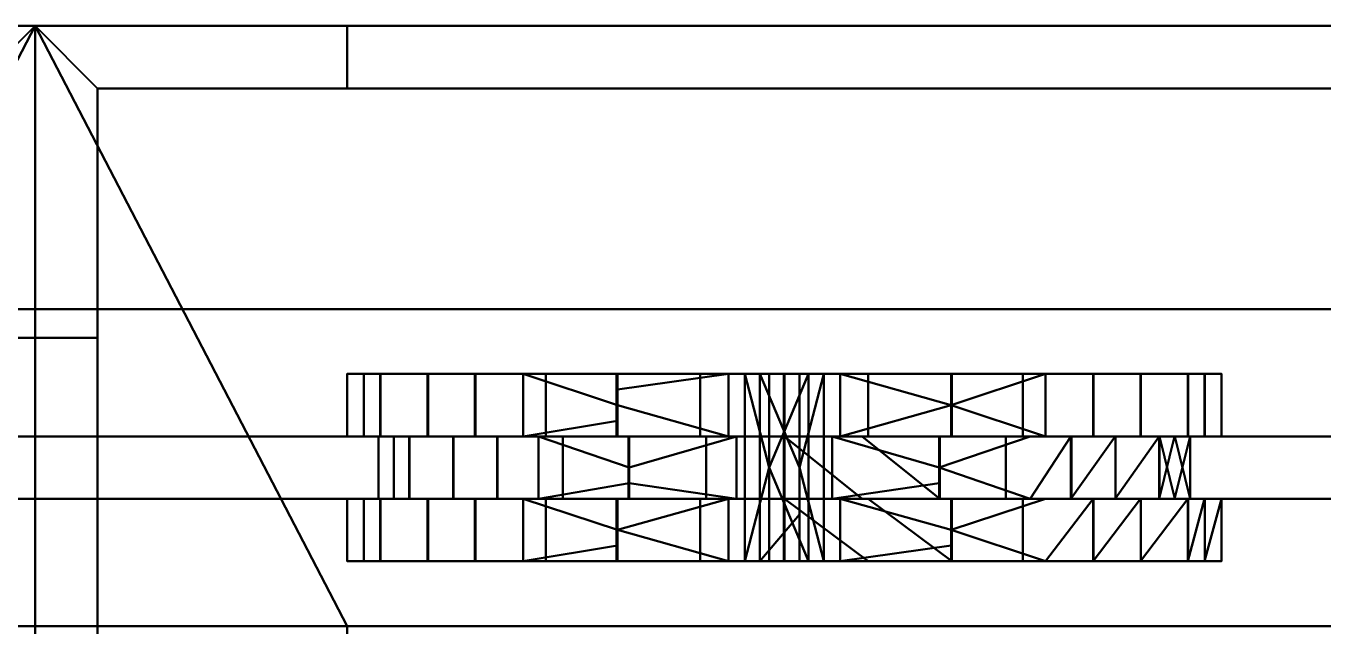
# Model space of a CAD drawing. Header units: millimetres. Extents: x -3275 to 3275, y -1040 to 450.
# Drawn here: x 1123.5 to 1331.3, y 353.8 to 450 of the extents above; entities that cross this region are included whole.
import ezdxf

# ---------------------------------------------------------------- set-up
doc = ezdxf.new("R2010")
doc.units = ezdxf.units.MM
doc.layers.add('I-FURN-PNLS', color=7, linetype='Continuous', lineweight=40)

msp = doc.modelspace()

# ---------------------------------------------------------------- meshes
at = {"layer": 'I-FURN-PNLS', "color": 7, "true_color": 0xf5f5f3}
mesh = msp.add_polyface(dxfattribs=at)
corners = [(1125, 450, 150), (325, 450, 150), (325, -435, 150), (1125, -435, 150), (1075, -365.36, 150), (375, -365.36, 150), (375, 353.84, 150), (1075, 353.84, 150)]
mesh.append_faces([[corners[k] for k in face] for face in [(3, 4, 5, 2), (6, 1, 2, 5)]], dxfattribs={"vtx0": -1, "vtx2": -1, "color": 7})
mesh.append_faces([[corners[k] for k in face] for face in [(3, 0, 7, 4), (6, 7, 0, 1)]], dxfattribs={"vtx1": -1, "vtx3": -1, "color": 7})
mesh = msp.add_polyface(dxfattribs=at)
corners = [(1125, 450), (1125, -435), (325, -435), (325, 450), (1075, -365.36), (1075, 353.84), (375, 353.84), (375, -365.36)]
mesh.append_faces([[corners[k] for k in face] for face in [(2, 7, 4, 1), (5, 0, 1, 4)]], dxfattribs={"vtx0": -1, "vtx2": -1, "color": 7})
mesh.append_faces([[corners[k] for k in face] for face in [(2, 3, 6, 7), (5, 6, 3, 0)]], dxfattribs={"vtx1": -1, "vtx3": -1, "color": 7})
mesh = msp.add_polyface(dxfattribs=at)
corners = [(325, 450, 150), (1125, 450, 150), (1125, 450), (325, 450)]
mesh.append_faces([[corners[k] for k in face] for face in [(0, 1, 2, 3)]], dxfattribs={"color": 7})
mesh = msp.add_polyface(dxfattribs=at)
corners = [(1075, 450, 2175), (1075, 440, 2175), (1115, 440, 2175), (1115, 400, 2175), (1125, 400, 2175), (1125, 450, 2175), (1075, -435, 2175), (1125, -435, 2175), (1125, -385, 2175), (1115, -385, 2175), (1115, -425, 2175), (1075, -425, 2175), (375, 450, 2175), (325, 450, 2175), (325, 400, 2175), (335, 400, 2175), (335, 440, 2175), (375, 440, 2175), (375, -435, 2175), (375, -425, 2175), (335, -425, 2175), (335, -385, 2175), (325, -385, 2175), (325, -435, 2175)]
mesh.append_faces([[corners[k] for k in face] for face in [(2, 5, 0, 1), (16, 13, 14, 15), (20, 23, 18, 19)]], dxfattribs={"vtx0": -1, "color": 7})
mesh.append_faces([[corners[k] for k in face] for face in [(4, 5, 2, 3), (6, 7, 10, 11), (12, 13, 16, 17)]], dxfattribs={"vtx1": -1, "color": 7})
mesh.append_faces([[corners[k] for k in face] for face in [(8, 9, 10, 7)]], dxfattribs={"vtx2": -1, "color": 7})
mesh.append_faces([[corners[k] for k in face] for face in [(20, 21, 22, 23)]], dxfattribs={"vtx3": -1, "color": 7})
mesh = msp.add_polyface(dxfattribs=at)
corners = [(1075, 450, 150), (1125, 450, 150), (1125, 400, 150), (1115, 400, 150), (1115, 440, 150), (1075, 440, 150), (1075, -435, 150), (1075, -425, 150), (1115, -425, 150), (1115, -385, 150), (1125, -385, 150), (1125, -435, 150), (375, 450, 150), (375, 440, 150), (335, 440, 150), (335, 400, 150), (325, 400, 150), (325, 450, 150), (375, -435, 150), (325, -435, 150), (325, -385, 150), (335, -385, 150), (335, -425, 150), (375, -425, 150)]
mesh.append_faces([[corners[k] for k in face] for face in [(8, 11, 6, 7), (14, 17, 12, 13), (22, 19, 20, 21)]], dxfattribs={"vtx0": -1, "color": 7})
mesh.append_faces([[corners[k] for k in face] for face in [(0, 1, 4, 5), (10, 11, 8, 9), (18, 19, 22, 23)]], dxfattribs={"vtx1": -1, "color": 7})
mesh.append_faces([[corners[k] for k in face] for face in [(2, 3, 4, 1)]], dxfattribs={"vtx2": -1, "color": 7})
mesh.append_faces([[corners[k] for k in face] for face in [(14, 15, 16, 17)]], dxfattribs={"vtx3": -1, "color": 7})
mesh = msp.add_polyface(dxfattribs=at)
corners = [(325, 450, 2200), (325, -435, 2200), (1125, -435, 2200), (1125, 450, 2200)]
mesh.append_faces([[corners[k] for k in face] for face in [(3, 0, 1, 2)]], dxfattribs={"color": 7})
mesh = msp.add_polyface(dxfattribs=at)
corners = [(325, 450, 2175), (1125, 450, 2175), (1125, -435, 2175), (325, -435, 2175)]
mesh.append_faces([[corners[k] for k in face] for face in [(2, 3, 0, 1)]], dxfattribs={"color": 7})
mesh = msp.add_polyface(dxfattribs=at)
corners = [(325, 450, 2200), (1125, 450, 2200), (1125, 450, 2175), (325, 450, 2175)]
mesh.append_faces([[corners[k] for k in face] for face in [(0, 1, 2, 3)]], dxfattribs={"color": 7})
mesh = msp.add_polyface(dxfattribs=at)
corners = [(1075, 450, 2175), (1125, 450, 2175), (1125, 450, 150), (1075, 450, 150)]
mesh.append_faces([[corners[k] for k in face] for face in [(0, 1, 2, 3)]], dxfattribs={"color": 7})
mesh = msp.add_polyface(dxfattribs=at)
corners = [(1125, 450, 150), (1125, -435, 150), (1125, -435), (1125, 450)]
mesh.append_faces([[corners[k] for k in face] for face in [(0, 1, 2, 3)]], dxfattribs={"color": 7})
mesh = msp.add_polyface(dxfattribs=at)
corners = [(1125, 450, 2175), (1125, 400, 2175), (1125, 400, 150), (1125, 450, 150)]
mesh.append_faces([[corners[k] for k in face] for face in [(0, 1, 2, 3)]], dxfattribs={"color": 7})
mesh = msp.add_polyface(dxfattribs=at)
corners = [(1125, 450, 2200), (1125, -435, 2200), (1125, -435, 2175), (1125, 450, 2175)]
mesh.append_faces([[corners[k] for k in face] for face in [(0, 1, 2, 3)]], dxfattribs={"color": 7})
mesh = msp.add_polyface(dxfattribs=at)
corners = [(1925, 450, 150), (1125, 450, 150), (1125, -435, 150), (1925, -435, 150), (1875, -365.36, 150), (1175, -365.36, 150), (1175, 353.84, 150), (1875, 353.84, 150)]
mesh.append_faces([[corners[k] for k in face] for face in [(3, 4, 5, 2), (6, 1, 2, 5)]], dxfattribs={"vtx0": -1, "vtx2": -1, "color": 7})
mesh.append_faces([[corners[k] for k in face] for face in [(3, 0, 7, 4), (6, 7, 0, 1)]], dxfattribs={"vtx1": -1, "vtx3": -1, "color": 7})
mesh = msp.add_polyface(dxfattribs=at)
corners = [(1925, 450), (1925, -435), (1125, -435), (1125, 450), (1875, -365.36), (1875, 353.84), (1175, 353.84), (1175, -365.36)]
mesh.append_faces([[corners[k] for k in face] for face in [(2, 7, 4, 1), (5, 0, 1, 4)]], dxfattribs={"vtx0": -1, "vtx2": -1, "color": 7})
mesh.append_faces([[corners[k] for k in face] for face in [(2, 3, 6, 7), (5, 6, 3, 0)]], dxfattribs={"vtx1": -1, "vtx3": -1, "color": 7})
mesh = msp.add_polyface(dxfattribs=at)
corners = [(1125, 450, 150), (1925, 450, 150), (1925, 450), (1125, 450)]
mesh.append_faces([[corners[k] for k in face] for face in [(0, 1, 2, 3)]], dxfattribs={"color": 7})
mesh = msp.add_polyface(dxfattribs=at)
corners = [(1125, -435, 150), (1125, 450, 150), (1125, 450), (1125, -435)]
mesh.append_faces([[corners[k] for k in face] for face in [(0, 1, 2, 3)]], dxfattribs={"color": 7})
mesh = msp.add_polyface(dxfattribs=at)
corners = [(1875, 450, 2175), (1875, 440, 2175), (1915, 440, 2175), (1915, 400, 2175), (1925, 400, 2175), (1925, 450, 2175), (1875, -435, 2175), (1925, -435, 2175), (1925, -385, 2175), (1915, -385, 2175), (1915, -425, 2175), (1875, -425, 2175), (1175, 450, 2175), (1125, 450, 2175), (1125, 400, 2175), (1135, 400, 2175), (1135, 440, 2175), (1175, 440, 2175), (1175, -435, 2175), (1175, -425, 2175), (1135, -425, 2175), (1135, -385, 2175), (1125, -385, 2175), (1125, -435, 2175)]
mesh.append_faces([[corners[k] for k in face] for face in [(2, 5, 0, 1), (16, 13, 14, 15), (20, 23, 18, 19)]], dxfattribs={"vtx0": -1, "color": 7})
mesh.append_faces([[corners[k] for k in face] for face in [(4, 5, 2, 3), (6, 7, 10, 11), (12, 13, 16, 17)]], dxfattribs={"vtx1": -1, "color": 7})
mesh.append_faces([[corners[k] for k in face] for face in [(8, 9, 10, 7)]], dxfattribs={"vtx2": -1, "color": 7})
mesh.append_faces([[corners[k] for k in face] for face in [(20, 21, 22, 23)]], dxfattribs={"vtx3": -1, "color": 7})
mesh = msp.add_polyface(dxfattribs=at)
corners = [(1875, 450, 150), (1925, 450, 150), (1925, 400, 150), (1915, 400, 150), (1915, 440, 150), (1875, 440, 150), (1875, -435, 150), (1875, -425, 150), (1915, -425, 150), (1915, -385, 150), (1925, -385, 150), (1925, -435, 150), (1175, 450, 150), (1175, 440, 150), (1135, 440, 150), (1135, 400, 150), (1125, 400, 150), (1125, 450, 150), (1175, -435, 150), (1125, -435, 150), (1125, -385, 150), (1135, -385, 150), (1135, -425, 150), (1175, -425, 150)]
mesh.append_faces([[corners[k] for k in face] for face in [(8, 11, 6, 7), (14, 17, 12, 13), (22, 19, 20, 21)]], dxfattribs={"vtx0": -1, "color": 7})
mesh.append_faces([[corners[k] for k in face] for face in [(0, 1, 4, 5), (10, 11, 8, 9), (18, 19, 22, 23)]], dxfattribs={"vtx1": -1, "color": 7})
mesh.append_faces([[corners[k] for k in face] for face in [(2, 3, 4, 1)]], dxfattribs={"vtx2": -1, "color": 7})
mesh.append_faces([[corners[k] for k in face] for face in [(14, 15, 16, 17)]], dxfattribs={"vtx3": -1, "color": 7})
mesh = msp.add_polyface(dxfattribs=at)
corners = [(1125, 450, 2175), (1175, 450, 2175), (1175, 450, 150), (1125, 450, 150)]
mesh.append_faces([[corners[k] for k in face] for face in [(0, 1, 2, 3)]], dxfattribs={"color": 7})
mesh = msp.add_polyface(dxfattribs=at)
corners = [(1125, 400, 2175), (1125, 450, 2175), (1125, 450, 150), (1125, 400, 150)]
mesh.append_faces([[corners[k] for k in face] for face in [(0, 1, 2, 3)]], dxfattribs={"color": 7})
mesh = msp.add_polyface(dxfattribs=at)
corners = [(1125, 450, 2200), (1125, -435, 2200), (1925, -435, 2200), (1925, 450, 2200)]
mesh.append_faces([[corners[k] for k in face] for face in [(3, 0, 1, 2)]], dxfattribs={"color": 7})
mesh = msp.add_polyface(dxfattribs=at)
corners = [(1125, 450, 2175), (1925, 450, 2175), (1925, -435, 2175), (1125, -435, 2175)]
mesh.append_faces([[corners[k] for k in face] for face in [(2, 3, 0, 1)]], dxfattribs={"color": 7})
mesh = msp.add_polyface(dxfattribs=at)
corners = [(1125, -435, 2200), (1125, 450, 2200), (1125, 450, 2175), (1125, -435, 2175)]
mesh.append_faces([[corners[k] for k in face] for face in [(0, 1, 2, 3)]], dxfattribs={"color": 7})
mesh = msp.add_polyface(dxfattribs=at)
corners = [(1125, 450, 2200), (1925, 450, 2200), (1925, 450, 2175), (1125, 450, 2175)]
mesh.append_faces([[corners[k] for k in face] for face in [(0, 1, 2, 3)]], dxfattribs={"color": 7})
mesh = msp.add_polyface(dxfattribs=at)
corners = [(1175, 450, 2175), (1175, 440, 2175), (1175, 440, 150), (1175, 450, 150)]
mesh.append_faces([[corners[k] for k in face] for face in [(0, 1, 2, 3)]], dxfattribs={"color": 7})
mesh = msp.add_polyface(dxfattribs=at)
corners = [(1135, 440, 2175), (1135, 400, 2175), (1135, 400, 150), (1135, 440, 150)]
mesh.append_faces([[corners[k] for k in face] for face in [(3, 0, 1, 2)]], dxfattribs={"color": 7})
mesh = msp.add_polyface(dxfattribs=at)
corners = [(1175, 440, 2175), (1135, 440, 2175), (1135, 440, 150), (1175, 440, 150)]
mesh.append_faces([[corners[k] for k in face] for face in [(3, 0, 1, 2)]], dxfattribs={"color": 7})
mesh = msp.add_polyface(dxfattribs=at)
corners = [(1135, 440, 173.99), (1135, -425, 173.99), (1915, -425, 173.99), (1915, 440, 173.99)]
mesh.append_faces([[corners[k] for k in face] for face in [(3, 0, 1, 2)]], dxfattribs={"color": 7})
mesh = msp.add_polyface(dxfattribs=at)
corners = [(1135, 440, 148.99), (1915, 440, 148.99), (1915, -425, 148.99), (1135, -425, 148.99)]
mesh.append_faces([[corners[k] for k in face] for face in [(2, 3, 0, 1)]], dxfattribs={"color": 7})
mesh = msp.add_polyface(dxfattribs=at)
corners = [(1135, -425, 173.99), (1135, 440, 173.99), (1135, 440, 148.99), (1135, -425, 148.99)]
mesh.append_faces([[corners[k] for k in face] for face in [(0, 1, 2, 3)]], dxfattribs={"color": 7})
mesh = msp.add_polyface(dxfattribs=at)
corners = [(1135, 440, 173.99), (1915, 440, 173.99), (1915, 440, 148.99), (1135, 440, 148.99)]
mesh.append_faces([[corners[k] for k in face] for face in [(0, 1, 2, 3)]], dxfattribs={"color": 7})
mesh = msp.add_polyface(dxfattribs=at)
corners = [(1135, 440, 300), (1135, -425, 300), (1915, -425, 300), (1915, 440, 300)]
mesh.append_faces([[corners[k] for k in face] for face in [(3, 0, 1, 2)]], dxfattribs={"color": 7})
mesh = msp.add_polyface(dxfattribs=at)
corners = [(1135, 440, 275), (1915, 440, 275), (1915, -425, 275), (1135, -425, 275)]
mesh.append_faces([[corners[k] for k in face] for face in [(2, 3, 0, 1)]], dxfattribs={"color": 7})
mesh = msp.add_polyface(dxfattribs=at)
corners = [(1135, -425, 300), (1135, 440, 300), (1135, 440, 275), (1135, -425, 275)]
mesh.append_faces([[corners[k] for k in face] for face in [(0, 1, 2, 3)]], dxfattribs={"color": 7})
mesh = msp.add_polyface(dxfattribs=at)
corners = [(1135, 440, 300), (1915, 440, 300), (1915, 440, 275), (1135, 440, 275)]
mesh.append_faces([[corners[k] for k in face] for face in [(0, 1, 2, 3)]], dxfattribs={"color": 7})
mesh = msp.add_polyface(dxfattribs=at)
corners = [(1135, 440, 680), (1135, -425, 680), (1915, -425, 680), (1915, 440, 680)]
mesh.append_faces([[corners[k] for k in face] for face in [(3, 0, 1, 2)]], dxfattribs={"color": 7})
mesh = msp.add_polyface(dxfattribs=at)
corners = [(1135, 440, 655), (1915, 440, 655), (1915, -425, 655), (1135, -425, 655)]
mesh.append_faces([[corners[k] for k in face] for face in [(2, 3, 0, 1)]], dxfattribs={"color": 7})
mesh = msp.add_polyface(dxfattribs=at)
corners = [(1135, -425, 680), (1135, 440, 680), (1135, 440, 655), (1135, -425, 655)]
mesh.append_faces([[corners[k] for k in face] for face in [(0, 1, 2, 3)]], dxfattribs={"color": 7})
mesh = msp.add_polyface(dxfattribs=at)
corners = [(1135, 440, 680), (1915, 440, 680), (1915, 440, 655), (1135, 440, 655)]
mesh.append_faces([[corners[k] for k in face] for face in [(0, 1, 2, 3)]], dxfattribs={"color": 7})
mesh = msp.add_polyface(dxfattribs=at)
corners = [(1135, 440, 1060), (1135, -425, 1060), (1915, -425, 1060), (1915, 440, 1060)]
mesh.append_faces([[corners[k] for k in face] for face in [(3, 0, 1, 2)]], dxfattribs={"color": 7})
mesh = msp.add_polyface(dxfattribs=at)
corners = [(1135, 440, 1035), (1915, 440, 1035), (1915, -425, 1035), (1135, -425, 1035)]
mesh.append_faces([[corners[k] for k in face] for face in [(2, 3, 0, 1)]], dxfattribs={"color": 7})
mesh = msp.add_polyface(dxfattribs=at)
corners = [(1135, -425, 1060), (1135, 440, 1060), (1135, 440, 1035), (1135, -425, 1035)]
mesh.append_faces([[corners[k] for k in face] for face in [(0, 1, 2, 3)]], dxfattribs={"color": 7})
mesh = msp.add_polyface(dxfattribs=at)
corners = [(1135, 440, 1060), (1915, 440, 1060), (1915, 440, 1035), (1135, 440, 1035)]
mesh.append_faces([[corners[k] for k in face] for face in [(0, 1, 2, 3)]], dxfattribs={"color": 7})
mesh = msp.add_polyface(dxfattribs=at)
corners = [(1135, 440, 1440), (1135, -425, 1440), (1915, -425, 1440), (1915, 440, 1440)]
mesh.append_faces([[corners[k] for k in face] for face in [(3, 0, 1, 2)]], dxfattribs={"color": 7})
mesh = msp.add_polyface(dxfattribs=at)
corners = [(1135, 440, 1415), (1915, 440, 1415), (1915, -425, 1415), (1135, -425, 1415)]
mesh.append_faces([[corners[k] for k in face] for face in [(2, 3, 0, 1)]], dxfattribs={"color": 7})
mesh = msp.add_polyface(dxfattribs=at)
corners = [(1135, -425, 1440), (1135, 440, 1440), (1135, 440, 1415), (1135, -425, 1415)]
mesh.append_faces([[corners[k] for k in face] for face in [(0, 1, 2, 3)]], dxfattribs={"color": 7})
mesh = msp.add_polyface(dxfattribs=at)
corners = [(1135, 440, 1440), (1915, 440, 1440), (1915, 440, 1415), (1135, 440, 1415)]
mesh.append_faces([[corners[k] for k in face] for face in [(0, 1, 2, 3)]], dxfattribs={"color": 7})
mesh = msp.add_polyface(dxfattribs=at)
corners = [(1135, 440, 1820), (1135, -425, 1820), (1915, -425, 1820), (1915, 440, 1820)]
mesh.append_faces([[corners[k] for k in face] for face in [(3, 0, 1, 2)]], dxfattribs={"color": 7})
mesh = msp.add_polyface(dxfattribs=at)
corners = [(1135, 440, 1795), (1915, 440, 1795), (1915, -425, 1795), (1135, -425, 1795)]
mesh.append_faces([[corners[k] for k in face] for face in [(2, 3, 0, 1)]], dxfattribs={"color": 7})
mesh = msp.add_polyface(dxfattribs=at)
corners = [(1135, -425, 1820), (1135, 440, 1820), (1135, 440, 1795), (1135, -425, 1795)]
mesh.append_faces([[corners[k] for k in face] for face in [(0, 1, 2, 3)]], dxfattribs={"color": 7})
mesh = msp.add_polyface(dxfattribs=at)
corners = [(1135, 440, 1820), (1915, 440, 1820), (1915, 440, 1795), (1135, 440, 1795)]
mesh.append_faces([[corners[k] for k in face] for face in [(0, 1, 2, 3)]], dxfattribs={"color": 7})
mesh = msp.add_polyface(dxfattribs=at)
corners = [(-2875, 353.84, -11.35), (-2875, 404.64, -11.35), (2875, 404.64, -11.35), (2875, 353.84, -11.35)]
mesh.append_faces([[corners[k] for k in face] for face in [(0, 1, 2, 3)]], dxfattribs={"color": 7})
mesh = msp.add_polyface(dxfattribs=at)
corners = [(-2875, 404.64, -11.35), (-2875, 404.64, -5), (2875, 404.64, -5), (2875, 404.64, -11.35)]
mesh.append_faces([[corners[k] for k in face] for face in [(0, 1, 2, 3)]], dxfattribs={"color": 7})
mesh = msp.add_polyface(dxfattribs=at)
corners = [(-2875, 404.64, -5), (-2875, 384.24, -5), (2875, 384.24, -5), (2875, 404.64, -5)]
mesh.append_faces([[corners[k] for k in face] for face in [(0, 1, 2, 3)]], dxfattribs={"color": 7})
mesh = msp.add_polyface(dxfattribs=at)
corners = [(1125, 400, 2175), (1115, 400, 2175), (1115, 400, 150), (1125, 400, 150)]
mesh.append_faces([[corners[k] for k in face] for face in [(3, 0, 1, 2)]], dxfattribs={"color": 7})
mesh = msp.add_polyface(dxfattribs=at)
corners = [(1135, 400, 2175), (1125, 400, 2175), (1125, 400, 150), (1135, 400, 150)]
mesh.append_faces([[corners[k] for k in face] for face in [(3, 0, 1, 2)]], dxfattribs={"color": 7})
at = {"layer": 'I-FURN-PNLS', "color": 8, "true_color": 0x7f7f7f}
mesh = msp.add_polyface(dxfattribs=at)
corners = [(1271.73, 394.24, 5.3), (1271.73, 391.74, 5.3), (1271.73, 389.24, 5.3), (1271.73, 386.74, 5.3), (1271.73, 384.24, 5.3), (1244.94, 384.24, 0), (1218.15, 384.24, 5.35), (1195.46, 384.24, 20.55), (1180.3, 384.24, 43.27), (1175, 384.24, 70.06), (1180.35, 384.24, 96.85), (1195.55, 384.24, 119.54), (1218.27, 384.24, 134.7), (1218.27, 386.74, 134.7), (1218.27, 389.24, 134.7), (1218.27, 391.74, 134.7), (1218.27, 394.24, 134.7), (1195.55, 394.24, 119.54), (1180.35, 394.24, 96.85), (1175, 394.24, 70.06), (1180.3, 394.24, 43.27), (1195.46, 394.24, 20.55), (1218.15, 394.24, 5.35), (1244.94, 394.24, 0), (1253.93, 384.24, 1.78), (1203.18, 384.24, 124.63), (1253.93, 394.24, 1.78), (1203.18, 394.24, 124.63), (1231.55, 394.24, 2.68), (1231.55, 384.24, 2.68), (1206.81, 384.24, 12.95), (1206.81, 394.24, 12.95), (1187.88, 394.24, 31.91), (1187.88, 384.24, 31.91), (1177.65, 384.24, 56.67), (1177.65, 394.24, 56.67), (1177.68, 384.24, 83.45), (1177.68, 394.24, 83.45), (1187.95, 384.24, 108.19), (1187.95, 394.24, 108.19)]
mesh.append_faces([[corners[k] for k in face] for face in [(26, 2, 24)]], dxfattribs={"vtx0": -1, "vtx1": -1, "vtx2": -1, "color": 8})
mesh.append_faces([[corners[k] for k in face] for face in [(25, 13, 14, 27)]], dxfattribs={"vtx0": -1, "vtx2": -1, "vtx3": -1, "color": 8})
mesh.append_faces([[corners[k] for k in face] for face in [(12, 13, 25)]], dxfattribs={"vtx1": -1, "color": 8})
mesh.append_faces([[corners[k] for k in face] for face in [(28, 23, 5, 29), (24, 5, 23, 26), (29, 6, 22, 28), (31, 22, 6, 30), (27, 17, 11, 25), (21, 31, 30, 7), (20, 32, 33, 8), (7, 33, 32, 21), (35, 20, 8, 34), (37, 19, 9, 36), (10, 38, 39, 18), (38, 11, 17, 39), (18, 37, 36, 10), (34, 9, 19, 35)]], dxfattribs={"vtx1": -1, "vtx3": -1, "color": 8})
mesh.append_faces([[corners[k] for k in face] for face in [(15, 16, 27, 14), (3, 4, 24, 2)]], dxfattribs={"vtx2": -1, "color": 8})
mesh.append_faces([[corners[k] for k in face] for face in [(26, 0, 1, 2)]], dxfattribs={"vtx3": -1, "color": 8})
mesh = msp.add_polyface(dxfattribs=at)
corners = [(1218.27, 394.24, 134.7), (1245.06, 394.24, 140), (1271.85, 394.24, 134.65), (1294.54, 394.24, 119.45), (1309.7, 394.24, 96.73), (1315, 394.24, 69.94), (1309.65, 394.24, 43.15), (1294.45, 394.24, 20.46), (1271.73, 394.24, 5.3), (1244.94, 394.24, 0), (1218.15, 394.24, 5.35), (1195.46, 394.24, 20.55), (1180.3, 394.24, 43.27), (1175, 394.24, 70.06), (1180.35, 394.24, 96.85), (1195.55, 394.24, 119.54), (1247.44, 394.24, 64.09), (1251.33, 394.24, 69.16), (1248.89, 394.24, 75.07), (1242.56, 394.24, 75.91), (1238.67, 394.24, 70.84), (1241.11, 394.24, 64.93)]
mesh.append_faces([[corners[k] for k in face] for face in [(4, 18, 3)]], dxfattribs={"vtx0": -1, "vtx1": -1, "color": 8})
mesh.append_faces([[corners[k] for k in face] for face in [(19, 0, 1, 18)]], dxfattribs={"vtx0": -1, "vtx2": -1, "color": 8})
mesh.append_faces([[corners[k] for k in face] for face in [(18, 1, 2, 3), (21, 10, 11, 12), (17, 5, 6, 7)]], dxfattribs={"vtx0": -1, "vtx3": -1, "color": 8})
mesh.append_faces([[corners[k] for k in face] for face in [(14, 15, 20, 13), (8, 9, 16)]], dxfattribs={"vtx1": -1, "vtx2": -1, "color": 8})
mesh.append_faces([[corners[k] for k in face] for face in [(12, 13, 20, 21), (19, 20, 15, 0), (21, 16, 9, 10), (4, 5, 17, 18), (16, 17, 7, 8)]], dxfattribs={"vtx1": -1, "vtx3": -1, "color": 8})
mesh = msp.add_polyface(dxfattribs=at)
corners = [(1218.27, 384.24, 134.7), (1245.06, 384.24, 140), (1271.85, 384.24, 134.65), (1294.54, 384.24, 119.45), (1309.7, 384.24, 96.73), (1315, 384.24, 69.94), (1309.65, 384.24, 43.15), (1294.45, 384.24, 20.46), (1271.73, 384.24, 5.3), (1271.73, 386.74, 5.3), (1271.73, 389.24, 5.3), (1271.73, 391.74, 5.3), (1271.73, 394.24, 5.3), (1294.45, 394.24, 20.46), (1309.65, 394.24, 43.15), (1315, 394.24, 69.94), (1309.7, 394.24, 96.73), (1294.54, 394.24, 119.45), (1271.85, 394.24, 134.65), (1245.06, 394.24, 140), (1218.27, 394.24, 134.7), (1218.27, 391.74, 134.7), (1218.27, 389.24, 134.7), (1218.27, 386.74, 134.7), (1236.07, 384.24, 138.22), (1286.82, 384.24, 15.37), (1236.07, 394.24, 138.22), (1286.82, 394.24, 15.37), (1283.19, 384.24, 127.05), (1283.19, 394.24, 127.05), (1258.45, 394.24, 137.32), (1258.45, 384.24, 137.32), (1302.12, 394.24, 108.09), (1302.12, 384.24, 108.09), (1312.32, 394.24, 56.55), (1312.32, 384.24, 56.55), (1302.05, 394.24, 31.81), (1302.05, 384.24, 31.81), (1312.35, 384.24, 83.33), (1312.35, 394.24, 83.33)]
mesh.append_faces([[corners[k] for k in face] for face in [(22, 24, 26, 21), (25, 10, 27)]], dxfattribs={"vtx0": -1, "vtx1": -1, "vtx2": -1, "color": 8})
mesh.append_faces([[corners[k] for k in face] for face in [(1, 19, 26, 24), (13, 7, 25, 27), (3, 17, 29, 28), (30, 31, 2, 18), (32, 33, 4, 16), (19, 1, 31, 30), (28, 29, 18, 2), (17, 3, 33, 32), (34, 35, 6, 14), (36, 37, 7, 13), (15, 5, 35, 34), (38, 39, 16, 4), (14, 6, 37, 36), (39, 38, 5, 15)]], dxfattribs={"vtx0": -1, "vtx2": -1, "color": 8})
mesh.append_faces([[corners[k] for k in face] for face in [(9, 10, 25, 8)]], dxfattribs={"vtx1": -1, "color": 8})
mesh.append_faces([[corners[k] for k in face] for face in [(26, 20, 21), (23, 0, 24, 22), (11, 12, 27, 10)]], dxfattribs={"vtx2": -1, "color": 8})
mesh = msp.add_polyface(dxfattribs=at)
corners = [(1247.44, 394.24, 64.09), (1241.11, 394.24, 64.93), (1238.67, 394.24, 70.84), (1242.56, 394.24, 75.91), (1242.56, 386.74, 75.91), (1242.56, 379.24, 75.91), (1242.56, 371.74, 75.91), (1242.56, 364.24, 75.91), (1238.67, 364.24, 70.84), (1241.11, 364.24, 64.93), (1247.44, 364.24, 64.09), (1247.44, 371.74, 64.09), (1247.44, 379.24, 64.09), (1247.44, 386.74, 64.09)]
mesh.append_faces([[corners[k] for k in face] for face in [(8, 5, 6, 7)]], dxfattribs={"vtx0": -1, "color": 8})
mesh.append_faces([[corners[k] for k in face] for face in [(8, 2, 5)]], dxfattribs={"vtx0": -1, "vtx1": -1, "vtx2": -1, "color": 8})
mesh.append_faces([[corners[k] for k in face] for face in [(9, 11, 12, 1)]], dxfattribs={"vtx0": -1, "vtx2": -1, "vtx3": -1, "color": 8})
mesh.append_faces([[corners[k] for k in face] for face in [(1, 2, 8, 9)]], dxfattribs={"vtx1": -1, "vtx3": -1, "color": 8})
mesh.append_faces([[corners[k] for k in face] for face in [(13, 0, 1, 12), (9, 10, 11)]], dxfattribs={"vtx2": -1, "color": 8})
mesh.append_faces([[corners[k] for k in face] for face in [(2, 3, 4, 5)]], dxfattribs={"vtx3": -1, "color": 8})
mesh = msp.add_polyface(dxfattribs=at)
corners = [(1242.56, 364.24, 75.91), (1242.56, 371.74, 75.91), (1242.56, 379.24, 75.91), (1242.56, 386.74, 75.91), (1242.56, 394.24, 75.91), (1248.89, 394.24, 75.07), (1251.33, 394.24, 69.16), (1247.44, 394.24, 64.09), (1247.44, 386.74, 64.09), (1247.44, 379.24, 64.09), (1247.44, 371.74, 64.09), (1247.44, 364.24, 64.09), (1251.33, 364.24, 69.16), (1248.89, 364.24, 75.07)]
mesh.append_faces([[corners[k] for k in face] for face in [(6, 9, 12), (2, 5, 13)]], dxfattribs={"vtx0": -1, "vtx1": -1, "vtx2": -1, "color": 8})
mesh.append_faces([[corners[k] for k in face] for face in [(6, 12, 13, 5)]], dxfattribs={"vtx0": -1, "vtx2": -1, "color": 8})
mesh.append_faces([[corners[k] for k in face] for face in [(10, 11, 12, 9), (3, 4, 5, 2)]], dxfattribs={"vtx2": -1, "color": 8})
mesh.append_faces([[corners[k] for k in face] for face in [(6, 7, 8, 9), (13, 0, 1, 2)]], dxfattribs={"vtx3": -1, "color": 8})
at = {"layer": 'I-FURN-PNLS', "color": 7, "true_color": 0xf5f5f3}
mesh = msp.add_polyface(dxfattribs=at)
corners = [(-2875, 384.24, -5), (-2875, 384.24), (2875, 384.24), (2875, 384.24, -5)]
mesh.append_faces([[corners[k] for k in face] for face in [(3, 0, 1, 2)]], dxfattribs={"color": 7})
mesh = msp.add_polyface(dxfattribs=at)
corners = [(-2875, 384.24), (-2875, 374.24), (2875, 374.24), (2875, 384.24)]
mesh.append_faces([[corners[k] for k in face] for face in [(0, 1, 2, 3)]], dxfattribs={"color": 7})
at = {"layer": 'I-FURN-PNLS', "color": 8, "true_color": 0x7f7f7f}
mesh = msp.add_polyface(dxfattribs=at)
corners = [(1271.73, 384.24, 5.3), (1294.45, 384.24, 20.46), (1309.65, 384.24, 43.15), (1315, 384.24, 69.94), (1309.7, 384.24, 96.73), (1294.54, 384.24, 119.45), (1271.85, 384.24, 134.65), (1245.06, 384.24, 140), (1218.27, 384.24, 134.7), (1195.55, 384.24, 119.54), (1180.35, 384.24, 96.85), (1175, 384.24, 70.06), (1180.3, 384.24, 43.27), (1195.46, 384.24, 20.55), (1218.15, 384.24, 5.35), (1244.94, 384.24, 0), (1220.18, 384.24, 130.07), (1245.06, 384.24, 135), (1269.93, 384.24, 130.03), (1291, 384.24, 115.92), (1305.07, 384.24, 94.82), (1310, 384.24, 69.94), (1305.03, 384.24, 45.07), (1290.92, 384.24, 24), (1269.82, 384.24, 9.93), (1244.94, 384.24, 5), (1220.07, 384.24, 9.97), (1199, 384.24, 24.08), (1184.93, 384.24, 45.18), (1180, 384.24, 70.06), (1184.97, 384.24, 94.93), (1199.08, 384.24, 116)]
mesh.append_faces([[corners[k] for k in face] for face in [(13, 27, 28, 12), (29, 11, 12, 28), (11, 29, 30, 10), (31, 9, 10, 30), (9, 31, 16, 8), (19, 5, 6, 18), (17, 7, 8, 16), (7, 17, 18, 6)]], dxfattribs={"vtx0": -1, "vtx2": -1, "color": 8})
mesh.append_faces([[corners[k] for k in face] for face in [(14, 15, 25, 26), (24, 25, 15, 0), (26, 27, 13, 14), (0, 1, 23, 24), (22, 23, 1, 2), (2, 3, 21, 22), (3, 4, 20, 21), (4, 5, 19, 20)]], dxfattribs={"vtx1": -1, "vtx3": -1, "color": 8})
mesh = msp.add_polyface(dxfattribs=at)
corners = [(1269.82, 384.24, 9.93), (1269.82, 381.74, 9.93), (1269.82, 379.24, 9.93), (1269.82, 376.74, 9.93), (1269.82, 374.24, 9.93), (1244.94, 374.24, 5), (1220.07, 374.24, 9.97), (1199, 374.24, 24.08), (1184.93, 374.24, 45.18), (1180, 374.24, 70.06), (1184.97, 374.24, 94.93), (1199.08, 374.24, 116), (1220.18, 374.24, 130.07), (1220.18, 376.74, 130.07), (1220.18, 379.24, 130.07), (1220.18, 381.74, 130.07), (1220.18, 384.24, 130.07), (1199.08, 384.24, 116), (1184.97, 384.24, 94.93), (1180, 384.24, 70.06), (1184.93, 384.24, 45.18), (1199, 384.24, 24.08), (1220.07, 384.24, 9.97), (1244.94, 384.24, 5), (1252.67, 374.24, 6.53), (1205.64, 374.24, 120.38), (1252.67, 384.24, 6.53), (1205.64, 384.24, 120.38), (1232.51, 384.24, 7.49), (1232.51, 374.24, 7.49), (1209.53, 374.24, 17.02), (1209.53, 384.24, 17.02), (1191.96, 384.24, 34.63), (1191.96, 374.24, 34.63), (1182.46, 374.24, 57.62), (1182.46, 384.24, 57.62), (1182.49, 374.24, 82.49), (1182.49, 384.24, 82.49), (1192.02, 374.24, 105.47), (1192.02, 384.24, 105.47)]
mesh.append_faces([[corners[k] for k in face] for face in [(24, 26, 2, 3)]], dxfattribs={"vtx0": -1, "vtx1": -1, "vtx3": -1, "color": 8})
mesh.append_faces([[corners[k] for k in face] for face in [(25, 13, 14, 27)]], dxfattribs={"vtx0": -1, "vtx2": -1, "vtx3": -1, "color": 8})
mesh.append_faces([[corners[k] for k in face] for face in [(12, 13, 25)]], dxfattribs={"vtx1": -1, "color": 8})
mesh.append_faces([[corners[k] for k in face] for face in [(9, 36, 37, 19), (32, 21, 7, 33), (24, 5, 23, 26), (29, 6, 22, 28), (31, 22, 6, 30), (27, 17, 11, 25), (5, 29, 28, 23), (21, 31, 30, 7), (33, 8, 20, 32), (35, 20, 8, 34), (38, 11, 17, 39), (34, 9, 19, 35), (39, 18, 10, 38), (18, 37, 36, 10)]], dxfattribs={"vtx1": -1, "vtx3": -1, "color": 8})
mesh.append_faces([[corners[k] for k in face] for face in [(3, 4, 24), (15, 16, 27, 14)]], dxfattribs={"vtx2": -1, "color": 8})
mesh.append_faces([[corners[k] for k in face] for face in [(26, 0, 1, 2)]], dxfattribs={"vtx3": -1, "color": 8})
mesh = msp.add_polyface(dxfattribs=at)
corners = [(1220.18, 374.24, 130.07), (1245.06, 374.24, 135), (1269.93, 374.24, 130.03), (1291, 374.24, 115.92), (1305.07, 374.24, 94.82), (1310, 374.24, 69.94), (1305.03, 374.24, 45.07), (1290.92, 374.24, 24), (1269.82, 374.24, 9.93), (1269.82, 376.74, 9.93), (1269.82, 379.24, 9.93), (1269.82, 381.74, 9.93), (1269.82, 384.24, 9.93), (1290.92, 384.24, 24), (1305.03, 384.24, 45.07), (1310, 384.24, 69.94), (1305.07, 384.24, 94.82), (1291, 384.24, 115.92), (1269.93, 384.24, 130.03), (1245.06, 384.24, 135), (1220.18, 384.24, 130.07), (1220.18, 381.74, 130.07), (1220.18, 379.24, 130.07), (1220.18, 376.74, 130.07), (1237.33, 374.24, 133.47), (1284.36, 374.24, 19.62), (1237.33, 384.24, 133.47), (1284.36, 384.24, 19.62), (1280.47, 374.24, 122.98), (1280.47, 384.24, 122.98), (1257.49, 384.24, 132.51), (1257.49, 374.24, 132.51), (1298.04, 384.24, 105.37), (1298.04, 374.24, 105.37), (1307.51, 384.24, 57.51), (1307.51, 374.24, 57.51), (1297.98, 384.24, 34.53), (1297.98, 374.24, 34.53), (1307.54, 374.24, 82.38), (1307.54, 384.24, 82.38)]
mesh.append_faces([[corners[k] for k in face] for face in [(27, 10, 11, 12)]], dxfattribs={"vtx0": -1, "color": 8})
mesh.append_faces([[corners[k] for k in face] for face in [(37, 14, 6), (25, 13, 7)]], dxfattribs={"vtx0": -1, "vtx1": -1, "color": 8})
mesh.append_faces([[corners[k] for k in face] for face in [(24, 26, 22, 23)]], dxfattribs={"vtx0": -1, "vtx1": -1, "vtx3": -1, "color": 8})
mesh.append_faces([[corners[k] for k in face] for face in [(1, 19, 26, 24), (6, 14, 34), (3, 17, 29, 28), (32, 33, 4, 16), (18, 2, 28, 29), (19, 1, 31), (17, 3, 33, 32), (7, 13, 36), (15, 5, 35), (2, 18, 30), (5, 15, 39), (16, 4, 38)]], dxfattribs={"vtx0": -1, "vtx2": -1, "color": 8})
mesh.append_faces([[corners[k] for k in face] for face in [(9, 10, 25, 8)]], dxfattribs={"vtx1": -1, "color": 8})
mesh.append_faces([[corners[k] for k in face] for face in [(27, 13, 25, 10)]], dxfattribs={"vtx1": -1, "vtx2": -1, "vtx3": -1, "color": 8})
mesh.append_faces([[corners[k] for k in face] for face in [(31, 2, 30, 19), (34, 15, 35, 6), (36, 14, 37, 7), (39, 16, 38, 5)]], dxfattribs={"vtx1": -1, "vtx3": -1, "color": 8})
mesh.append_faces([[corners[k] for k in face] for face in [(23, 0, 24)]], dxfattribs={"vtx2": -1, "color": 8})
mesh.append_faces([[corners[k] for k in face] for face in [(26, 20, 21, 22)]], dxfattribs={"vtx3": -1, "color": 8})
at = {"layer": 'I-FURN-PNLS', "color": 7, "true_color": 0xf5f5f3}
mesh = msp.add_polyface(dxfattribs=at)
corners = [(-2875, 374.24), (-2875, 374.24, -5), (2875, 374.24, -5), (2875, 374.24)]
mesh.append_faces([[corners[k] for k in face] for face in [(2, 3, 0, 1)]], dxfattribs={"color": 7})
mesh = msp.add_polyface(dxfattribs=at)
corners = [(-2875, 374.24, -5), (-2875, 353.84, -5), (2875, 353.84, -5), (2875, 374.24, -5)]
mesh.append_faces([[corners[k] for k in face] for face in [(0, 1, 2, 3)]], dxfattribs={"color": 7})
at = {"layer": 'I-FURN-PNLS', "color": 8, "true_color": 0x7f7f7f}
mesh = msp.add_polyface(dxfattribs=at)
corners = [(1271.73, 374.24, 5.3), (1271.73, 371.74, 5.3), (1271.73, 369.24, 5.3), (1271.73, 366.74, 5.3), (1271.73, 364.24, 5.3), (1244.94, 364.24, 0), (1218.15, 364.24, 5.35), (1195.46, 364.24, 20.55), (1180.3, 364.24, 43.27), (1175, 364.24, 70.06), (1180.35, 364.24, 96.85), (1195.55, 364.24, 119.54), (1218.27, 364.24, 134.7), (1218.27, 366.74, 134.7), (1218.27, 369.24, 134.7), (1218.27, 371.74, 134.7), (1218.27, 374.24, 134.7), (1195.55, 374.24, 119.54), (1180.35, 374.24, 96.85), (1175, 374.24, 70.06), (1180.3, 374.24, 43.27), (1195.46, 374.24, 20.55), (1218.15, 374.24, 5.35), (1244.94, 374.24, 0), (1253.93, 364.24, 1.78), (1203.18, 364.24, 124.63), (1253.93, 374.24, 1.78), (1203.18, 374.24, 124.63), (1231.55, 374.24, 2.68), (1231.55, 364.24, 2.68), (1206.81, 364.24, 12.95), (1206.81, 374.24, 12.95), (1187.88, 374.24, 31.91), (1187.88, 364.24, 31.91), (1177.65, 364.24, 56.67), (1177.65, 374.24, 56.67), (1177.68, 364.24, 83.45), (1177.68, 374.24, 83.45), (1187.95, 364.24, 108.19), (1187.95, 374.24, 108.19)]
mesh.append_faces([[corners[k] for k in face] for face in [(24, 26, 2, 3)]], dxfattribs={"vtx0": -1, "vtx1": -1, "vtx3": -1, "color": 8})
mesh.append_faces([[corners[k] for k in face] for face in [(25, 13, 14, 27)]], dxfattribs={"vtx0": -1, "vtx2": -1, "vtx3": -1, "color": 8})
mesh.append_faces([[corners[k] for k in face] for face in [(12, 13, 25)]], dxfattribs={"vtx1": -1, "color": 8})
mesh.append_faces([[corners[k] for k in face] for face in [(36, 10, 18, 37), (32, 21, 7, 33), (24, 5, 23, 26), (29, 6, 22, 28), (9, 36, 37, 19), (31, 22, 6, 30), (27, 17, 11, 25), (5, 29, 28, 23), (21, 31, 30, 7), (33, 8, 20, 32), (35, 20, 8, 34), (34, 9, 19, 35), (39, 18, 10, 38), (17, 39, 38, 11)]], dxfattribs={"vtx1": -1, "vtx3": -1, "color": 8})
mesh.append_faces([[corners[k] for k in face] for face in [(15, 16, 27, 14), (3, 4, 24)]], dxfattribs={"vtx2": -1, "color": 8})
mesh.append_faces([[corners[k] for k in face] for face in [(26, 0, 1, 2)]], dxfattribs={"vtx3": -1, "color": 8})
mesh = msp.add_polyface(dxfattribs=at)
corners = [(1218.27, 374.24, 134.7), (1245.06, 374.24, 140), (1271.85, 374.24, 134.65), (1294.54, 374.24, 119.45), (1309.7, 374.24, 96.73), (1315, 374.24, 69.94), (1309.65, 374.24, 43.15), (1294.45, 374.24, 20.46), (1271.73, 374.24, 5.3), (1244.94, 374.24, 0), (1218.15, 374.24, 5.35), (1195.46, 374.24, 20.55), (1180.3, 374.24, 43.27), (1175, 374.24, 70.06), (1180.35, 374.24, 96.85), (1195.55, 374.24, 119.54), (1269.82, 374.24, 9.93), (1290.92, 374.24, 24), (1305.03, 374.24, 45.07), (1310, 374.24, 69.94), (1305.07, 374.24, 94.82), (1291, 374.24, 115.92), (1269.93, 374.24, 130.03), (1245.06, 374.24, 135), (1220.18, 374.24, 130.07), (1199.08, 374.24, 116), (1184.97, 374.24, 94.93), (1180, 374.24, 70.06), (1184.93, 374.24, 45.18), (1199, 374.24, 24.08), (1220.07, 374.24, 9.97), (1244.94, 374.24, 5)]
mesh.append_faces([[corners[k] for k in face] for face in [(13, 27, 28, 12), (29, 11, 12, 28), (11, 29, 30, 10), (31, 9, 10, 30), (9, 31, 16, 8), (19, 5, 6, 18), (17, 7, 8, 16), (7, 17, 18, 6)]], dxfattribs={"vtx0": -1, "vtx2": -1, "color": 8})
mesh.append_faces([[corners[k] for k in face] for face in [(14, 15, 25, 26), (24, 25, 15, 0), (26, 27, 13, 14), (0, 1, 23, 24), (22, 23, 1, 2), (2, 3, 21, 22), (3, 4, 20, 21), (4, 5, 19, 20)]], dxfattribs={"vtx1": -1, "vtx3": -1, "color": 8})
mesh = msp.add_polyface(dxfattribs=at)
corners = [(1218.27, 364.24, 134.7), (1245.06, 364.24, 140), (1271.85, 364.24, 134.65), (1294.54, 364.24, 119.45), (1309.7, 364.24, 96.73), (1315, 364.24, 69.94), (1309.65, 364.24, 43.15), (1294.45, 364.24, 20.46), (1271.73, 364.24, 5.3), (1271.73, 366.74, 5.3), (1271.73, 369.24, 5.3), (1271.73, 371.74, 5.3), (1271.73, 374.24, 5.3), (1294.45, 374.24, 20.46), (1309.65, 374.24, 43.15), (1315, 374.24, 69.94), (1309.7, 374.24, 96.73), (1294.54, 374.24, 119.45), (1271.85, 374.24, 134.65), (1245.06, 374.24, 140), (1218.27, 374.24, 134.7), (1218.27, 371.74, 134.7), (1218.27, 369.24, 134.7), (1218.27, 366.74, 134.7), (1236.07, 364.24, 138.22), (1286.82, 364.24, 15.37), (1236.07, 374.24, 138.22), (1286.82, 374.24, 15.37), (1283.19, 364.24, 127.05), (1283.19, 374.24, 127.05), (1258.45, 374.24, 137.32), (1258.45, 364.24, 137.32), (1302.12, 374.24, 108.09), (1302.12, 364.24, 108.09), (1312.32, 374.24, 56.55), (1312.32, 364.24, 56.55), (1302.05, 374.24, 31.81), (1302.05, 364.24, 31.81), (1312.35, 364.24, 83.33), (1312.35, 374.24, 83.33)]
mesh.append_faces([[corners[k] for k in face] for face in [(27, 10, 11, 12)]], dxfattribs={"vtx0": -1, "color": 8})
mesh.append_faces([[corners[k] for k in face] for face in [(37, 14, 6), (25, 13, 7)]], dxfattribs={"vtx0": -1, "vtx1": -1, "color": 8})
mesh.append_faces([[corners[k] for k in face] for face in [(26, 22, 24)]], dxfattribs={"vtx0": -1, "vtx1": -1, "vtx2": -1, "color": 8})
mesh.append_faces([[corners[k] for k in face] for face in [(1, 19, 26, 24), (6, 14, 34), (3, 17, 29, 28), (32, 33, 4, 16), (18, 2, 28, 29), (19, 1, 31), (17, 3, 33, 32), (16, 4, 38, 39), (7, 13, 36), (15, 5, 35), (2, 18, 30), (5, 15, 39, 38)]], dxfattribs={"vtx0": -1, "vtx2": -1, "color": 8})
mesh.append_faces([[corners[k] for k in face] for face in [(9, 10, 25, 8)]], dxfattribs={"vtx1": -1, "color": 8})
mesh.append_faces([[corners[k] for k in face] for face in [(27, 13, 25, 10)]], dxfattribs={"vtx1": -1, "vtx2": -1, "vtx3": -1, "color": 8})
mesh.append_faces([[corners[k] for k in face] for face in [(31, 2, 30, 19), (34, 15, 35, 6), (36, 14, 37, 7)]], dxfattribs={"vtx1": -1, "vtx3": -1, "color": 8})
mesh.append_faces([[corners[k] for k in face] for face in [(23, 0, 24, 22)]], dxfattribs={"vtx2": -1, "color": 8})
mesh.append_faces([[corners[k] for k in face] for face in [(26, 20, 21, 22)]], dxfattribs={"vtx3": -1, "color": 8})
mesh = msp.add_polyface(dxfattribs=at)
corners = [(1271.73, 364.24, 5.3), (1294.45, 364.24, 20.46), (1309.65, 364.24, 43.15), (1315, 364.24, 69.94), (1309.7, 364.24, 96.73), (1294.54, 364.24, 119.45), (1271.85, 364.24, 134.65), (1245.06, 364.24, 140), (1218.27, 364.24, 134.7), (1195.55, 364.24, 119.54), (1180.35, 364.24, 96.85), (1175, 364.24, 70.06), (1180.3, 364.24, 43.27), (1195.46, 364.24, 20.55), (1218.15, 364.24, 5.35), (1244.94, 364.24, 0), (1242.56, 364.24, 75.91), (1248.89, 364.24, 75.07), (1251.33, 364.24, 69.16), (1247.44, 364.24, 64.09), (1241.11, 364.24, 64.93), (1238.67, 364.24, 70.84)]
mesh.append_faces([[corners[k] for k in face] for face in [(4, 18, 3)]], dxfattribs={"vtx0": -1, "vtx1": -1, "color": 8})
mesh.append_faces([[corners[k] for k in face] for face in [(19, 0, 1, 18)]], dxfattribs={"vtx0": -1, "vtx2": -1, "color": 8})
mesh.append_faces([[corners[k] for k in face] for face in [(18, 1, 2, 3), (21, 10, 11, 12), (17, 5, 6, 7)]], dxfattribs={"vtx0": -1, "vtx3": -1, "color": 8})
mesh.append_faces([[corners[k] for k in face] for face in [(14, 15, 20, 13), (8, 9, 16)]], dxfattribs={"vtx1": -1, "vtx2": -1, "color": 8})
mesh.append_faces([[corners[k] for k in face] for face in [(12, 13, 20, 21), (19, 20, 15, 0), (21, 16, 9, 10), (4, 5, 17, 18), (16, 17, 7, 8)]], dxfattribs={"vtx1": -1, "vtx3": -1, "color": 8})
at = {"layer": 'I-FURN-PNLS', "color": 7, "true_color": 0xf5f5f3}
mesh = msp.add_polyface(dxfattribs=at)
corners = [(-2875, 353.84, -5), (-2875, 353.84, -11.35), (2875, 353.84, -11.35), (2875, 353.84, -5)]
mesh.append_faces([[corners[k] for k in face] for face in [(0, 1, 2, 3)]], dxfattribs={"color": 7})

doc.saveas('drawing.dxf')
